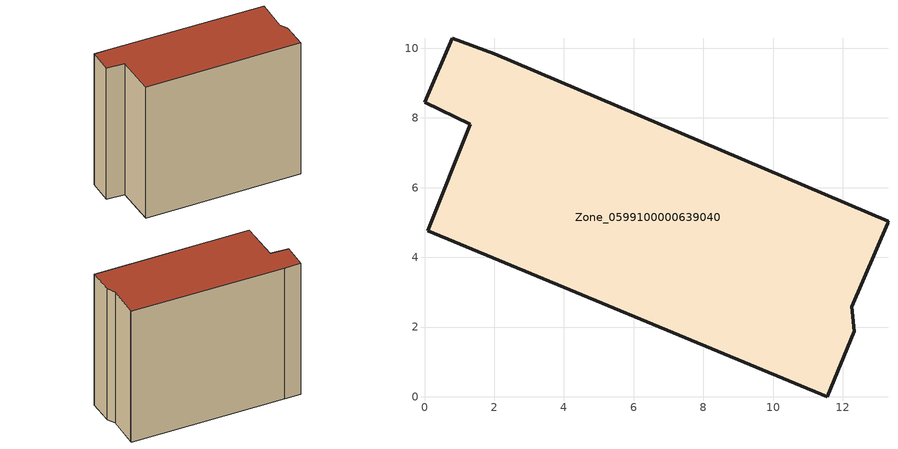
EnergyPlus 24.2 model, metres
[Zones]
Zone_0599100000639040
 floor ground (C_G): 12.26,2.58 12.33,1.88 11.56,0 0.09,4.76 1.31,7.82 0,8.45 0.8,10.29 2,9.84 13.3,5.04 13.29,4.98 z0
 wall outside (C_F): 0,8.45 1.31,7.82 0.09,4.76 11.56,0 12.33,1.88 12.26,2.58 13.29,4.98 13.3,5.04 2,9.84 0.8,10.29 0,8.45 z0:11.49
 roof outside (C_R): 13.29,4.98 13.3,5.04 2,9.84 0.8,10.29 0,8.45 1.31,7.82 0.09,4.76 11.56,0 12.33,1.88 12.26,2.58 z11.49
[BUILDING]
Pand.0599100000639040: North Axis=0; Terrain=City; Loads Convergence Tolerance Value=0.04; Temperature Convergence Tolerance Value=0.4; Solar Distribution=FullExterior; Maximum Number of Warmup Days=25; Minimum Number of Warmup Days=1
[Site:Location]
Rotterdam.The.Hague.AP_ZH_NLD Design_Conditions: Latitude=51.96; Longitude=4.45; Time Zone=1; Elevation=-4.5
[SITE:GROUNDTEMPERATURE:BUILDINGSURFACE]
18, 18, 18, 18, 18, 18, 18, 18, 18, 18, 18, 18
[MATERIAL] Thermal Absorptance=0.9; Solar Absorptance=0.7; Visible Absorptance=0.7
Name | Roughness | Thickness | Conductivity | Density | Specific Heat
G.TI.1946 | MediumSmooth | 0.15 | 1 | 540 | 1210
F.TI.1946 | Rough | 0.3 | 0.857143 | 1920 | 840
R.TI.1946 | MediumRough | 0.2 | 0.1 | 1500 | 1000
[CONSTRUCTION]
C_G: G.TI.1946
C_F: F.TI.1946
C_R: R.TI.1946
[ZONE]
Zone_0599100000639040: Type=1; Multiplier=1; Ceiling Height=Autocalculate; Volume=Autocalculate; Floor Area=autocalculate; Part of Total Floor Area=Yes
[ZONEINFILTRATION:DESIGNFLOWRATE]
Infil_Zone_0599100000639040: Zone or ZoneList or Space or SpaceList=Zone_0599100000639040; Schedule=AlwaysOn; Design Flow Rate Calculation Method=Flow/Area; Flow Rate per Floor Area=0.003; Constant Term Coefficient=1; Temperature Term Coefficient=0; Velocity Term Coefficient=0; Velocity Squared Term Coefficient=0
[HVACTEMPLATE:ZONE:IDEALLOADSAIRSYSTEM]
Zone_0599100000639040: Maximum Heating Supply Air Temperature=50; Minimum Cooling Supply Air Temperature=13; Maximum Heating Supply Air Humidity Ratio=0.0156; Minimum Cooling Supply Air Humidity Ratio=0.0077; Heating Limit=NoLimit; Cooling Limit=NoLimit; Dehumidification Control Type=ConstantSensibleHeatRatio; Cooling Sensible Heat Ratio=0.7; Dehumidification Setpoint=60; Humidification Control Type=None; Humidification Setpoint=30; Outdoor Air Method=None; Outdoor Air Flow Rate per Person=0.00944; Outdoor Air Flow Rate per Zone Floor Area=0; Outdoor Air Flow Rate per Zone=0; Demand Controlled Ventilation Type=None; Outdoor Air Economizer Type=NoEconomizer; Heat Recovery Type=None; Sensible Heat Recovery Effectiveness=0.7; Latent Heat Recovery Effectiveness=0.65
[ZONECONTROL:THERMOSTAT]
ThermostatControl_Zone_0599100000639040: Zone or ZoneList=Zone_0599100000639040; Control Type Schedule=DualSetpointControlType; Control 1=Thermostat_Zone_0599100000639040; Temperature Difference Between Cutout And Setpoint=0
[THERMOSTATSETPOINT:DUALSETPOINT]
Thermostat_Zone_0599100000639040: Heating Setpoint Temperature Schedule=HeatingSetpoint_Zone_0599100000639040; Cooling Setpoint Temperature Schedule=CoolingSetpoint_Zone_0599100000639040
[SCHEDULE:COMPACT]
HeatingSetpoint_Zone_0599100000639040: Through: 12/31, For: AllDays, Until: 24:00, 21
CoolingSetpoint_Zone_0599100000639040: Through: 12/31, For: AllDays, Until: 24:00, 24
DualSetpointControlType: Through: 12/31, For: AllDays, Until: 24:00, 4
AlwaysOn: Through: 12/31, For: AllDays, Until: 24:00, 1
